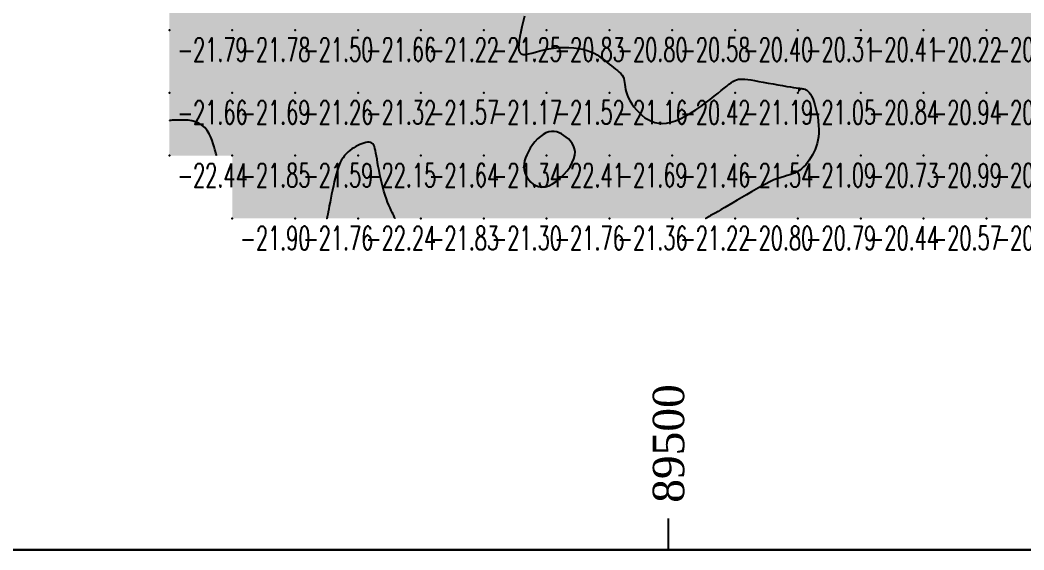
# Model space of a CAD drawing. Header units: millimetres. Extents: x 88261 to 90953, y 390274 to 392322.
# Drawn here: x 89396.5 to 89556.2, y 390274.5 to 390358.8 of the extents above; entities that cross this region are included whole.
import ezdxf
from ezdxf.enums import TextEntityAlignment as Align

# ---------------------------------------------------------------- set-up
doc = ezdxf.new("R2010")
doc.units = ezdxf.units.MM
doc.header["$LTSCALE"] = 25
for name, color, linetype in [('Carroyage(1)', 7, 'Continuous'), ('Carroyage(1)_Textes', 7, 'Continuous'), ('CN_03_00', 7, 'Continuous'), ('COTEAlt', 7, 'Continuous'), ('TN_COLORIAGE', 7, 'Continuous')]:
    doc.layers.add(name, color=color, linetype=linetype)
doc.styles.add('Simplex 1.0', font='Simplex.shx', dxfattribs={"width": 0.99, "height": 2.5})
doc.styles.get("Standard").update_dxf_attribs({"font": 'times.ttf'})

# ---------------------------------------------------------------- blocks, each defined once
blk = doc.blocks.new('COTE')
at = {"color": 0}
blk.add_point((0, 0), dxfattribs=at)
at = {"layer": 'COTEAlt'}
blk.add_attdef('ALT', text='', height=3.75, dxfattribs=at).set_placement((1.25, -1.25), align=Align.TOP_LEFT)

msp = doc.modelspace()

# ---------------------------------------------------------------- linework, layer by layer
at = {"elevation": 14.57}
msp.add_lwpolyline([(88260.96, 392322.08), (90951.88, 392322.08), (90951.88, 390274.46), (88260.96, 390274.46)], close=True, dxfattribs=at)
at = {"layer": 'Carroyage(1)'}
msp.add_line((89499.65, 390274.46), (89499.65, 390279.46), dxfattribs=at)
msp.add_lwpolyline([(88260.96, 390274.46), (90951.88, 390274.46), (90951.88, 392322.08), (88260.96, 392322.08)], close=True, dxfattribs=at)
at = {"layer": 'CN_03_00', "flags": 128}
for points, elevation in [([(89476.74, 390359.44), (89476.53, 390358.57), (89476.33, 390357.74), (89476.15, 390356.95), (89476, 390356.21), (89475.88, 390355.54), (89475.82, 390354.94), (89475.81, 390354.43), (89475.86, 390354), (89475.99, 390353.68), (89476.2, 390353.46), (89476.51, 390353.36), (89476.9, 390353.36), (89477.36, 390353.43), (89477.9, 390353.57), (89478.5, 390353.73), (89479.16, 390353.92), (89479.86, 390354.1), (89480.61, 390354.26), (89481.38, 390354.37), (89482.18, 390354.45), (89482.99, 390354.47), (89483.79, 390354.46), (89484.58, 390354.41), (89485.33, 390354.31), (89486.04, 390354.18), (89486.7, 390354), (89487.29, 390353.79), (89487.82, 390353.54), (89488.31, 390353.27), (89488.74, 390352.99), (89489.15, 390352.69), (89489.52, 390352.39), (89489.88, 390352.09), (89490.23, 390351.8), (89490.58, 390351.53), (89490.91, 390351.28), (89491.24, 390351.03), (89491.54, 390350.79), (89491.82, 390350.55), (89492.06, 390350.3), (89492.27, 390350.05), (89492.43, 390349.79), (89492.54, 390349.5), (89492.61, 390349.2), (89492.66, 390348.88), (89492.7, 390348.54), (89492.75, 390348.18), (89492.81, 390347.79), (89492.91, 390347.38), (89493.05, 390346.94), (89493.25, 390346.47), (89493.51, 390345.99), (89493.81, 390345.49), (89494.16, 390345), (89494.55, 390344.53), (89494.98, 390344.08), (89495.43, 390343.66), (89495.91, 390343.28), (89496.41, 390342.97), (89496.94, 390342.71), (89497.49, 390342.52), (89498.07, 390342.4), (89498.68, 390342.36), (89499.33, 390342.41), (89500.02, 390342.54), (89500.75, 390342.78), (89501.52, 390343.11), (89502.33, 390343.52), (89503.15, 390344), (89503.98, 390344.53), (89504.78, 390345.08), (89505.55, 390345.64), (89506.28, 390346.19), (89506.94, 390346.71), (89507.53, 390347.19), (89508.05, 390347.61), (89508.5, 390347.99), (89508.91, 390348.32), (89509.27, 390348.61), (89509.6, 390348.85), (89509.9, 390349.04), (89510.2, 390349.2), (89510.48, 390349.31), (89510.78, 390349.39), (89511.09, 390349.43), (89511.43, 390349.43), (89511.82, 390349.41), (89512.26, 390349.36), (89512.76, 390349.28), (89513.34, 390349.18), (89514.01, 390349.06), (89514.74, 390348.93), (89515.51, 390348.79), (89516.29, 390348.65), (89517.06, 390348.51), (89517.8, 390348.38), (89518.48, 390348.27), (89519.07, 390348.17), (89519.55, 390348.1), (89519.95, 390348.04), (89520.26, 390348), (89520.51, 390347.97), (89520.7, 390347.95), (89520.87, 390347.93), (89521.02, 390347.9), (89521.16, 390347.87), (89521.32, 390347.82), (89521.49, 390347.74), (89521.67, 390347.64), (89521.85, 390347.49), (89522.04, 390347.3), (89522.23, 390347.04), (89522.42, 390346.72), (89522.6, 390346.33), (89522.79, 390345.85), (89522.96, 390345.3), (89523.12, 390344.69), (89523.27, 390344.05), (89523.39, 390343.39), (89523.48, 390342.71), (89523.54, 390342.05), (89523.57, 390341.4), (89523.56, 390340.8), (89523.51, 390340.23), (89523.43, 390339.69), (89523.31, 390339.18), (89523.17, 390338.69), (89522.99, 390338.23), (89522.79, 390337.78), (89522.57, 390337.35), (89522.32, 390336.93), (89522.06, 390336.53), (89521.78, 390336.14), (89521.48, 390335.78), (89521.16, 390335.44), (89520.83, 390335.14), (89520.49, 390334.88), (89520.14, 390334.65), (89519.77, 390334.47), (89519.39, 390334.32), (89518.98, 390334.19), (89518.55, 390334.07), (89518.09, 390333.94), (89517.58, 390333.78), (89517.03, 390333.59), (89516.44, 390333.36), (89515.78, 390333.06), (89515.09, 390332.71), (89514.36, 390332.32), (89513.61, 390331.9), (89512.85, 390331.47), (89512.08, 390331.02), (89511.33, 390330.57), (89510.6, 390330.14), (89509.9, 390329.73), (89509.24, 390329.34), (89508.62, 390328.98), (89508.05, 390328.65), (89507.54, 390328.36), (89507.08, 390328.09), (89506.68, 390327.87), (89506.35, 390327.68), (89506.1, 390327.54), (89505.9, 390327.43), (89505.77, 390327.35), (89505.67, 390327.29), (89505.62, 390327.26), (89505.59, 390327.25), (89505.58, 390327.24), (89505.58, 390327.24)], -21), ([(89427.74, 390337.24), (89427.74, 390337.24), (89427.73, 390337.25), (89427.73, 390337.29), (89427.71, 390337.36), (89427.67, 390337.48), (89427.63, 390337.65), (89427.56, 390337.9), (89427.47, 390338.22), (89427.36, 390338.63), (89427.21, 390339.11), (89427.03, 390339.63), (89426.81, 390340.17), (89426.55, 390340.72), (89426.23, 390341.23), (89425.85, 390341.7), (89425.42, 390342.09), (89424.92, 390342.4), (89424.37, 390342.62), (89423.8, 390342.77), (89423.22, 390342.86), (89422.66, 390342.9), (89422.12, 390342.91), (89421.64, 390342.9), (89421.23, 390342.88), (89420.91, 390342.87), (89420.66, 390342.86), (89420.49, 390342.85), (89420.37, 390342.84), (89420.3, 390342.84), (89420.26, 390342.84), (89420.25, 390342.84), (89420.25, 390342.84)], -22), ([(89456.14, 390327.24), (89456.14, 390327.24), (89456.14, 390327.25), (89456.13, 390327.27), (89456.1, 390327.32), (89456.07, 390327.4), (89456.01, 390327.52), (89455.93, 390327.68), (89455.82, 390327.9), (89455.69, 390328.18), (89455.53, 390328.52), (89455.36, 390328.91), (89455.16, 390329.35), (89454.96, 390329.85), (89454.76, 390330.38), (89454.56, 390330.95), (89454.37, 390331.56), (89454.19, 390332.2), (89454.02, 390332.86), (89453.86, 390333.53), (89453.72, 390334.2), (89453.59, 390334.86), (89453.47, 390335.5), (89453.36, 390336.1), (89453.27, 390336.66), (89453.18, 390337.17), (89453.11, 390337.63), (89453.03, 390338.03), (89452.94, 390338.38), (89452.85, 390338.67), (89452.74, 390338.91), (89452.6, 390339.1), (89452.44, 390339.24), (89452.24, 390339.33), (89452.01, 390339.37), (89451.76, 390339.36), (89451.48, 390339.32), (89451.19, 390339.24), (89450.88, 390339.14), (89450.56, 390339.01), (89450.23, 390338.86), (89449.91, 390338.69), (89449.59, 390338.5), (89449.27, 390338.3), (89448.96, 390338.07), (89448.66, 390337.82), (89448.37, 390337.54), (89448.11, 390337.24), (89447.86, 390336.91), (89447.64, 390336.55), (89447.43, 390336.15), (89447.25, 390335.73), (89447.08, 390335.27), (89446.92, 390334.77), (89446.77, 390334.24), (89446.62, 390333.67), (89446.48, 390333.07), (89446.33, 390332.43), (89446.19, 390331.76), (89446.05, 390331.09), (89445.92, 390330.44), (89445.8, 390329.81), (89445.68, 390329.23), (89445.58, 390328.72), (89445.5, 390328.28), (89445.44, 390327.94), (89445.39, 390327.68), (89445.35, 390327.49), (89445.33, 390327.37), (89445.31, 390327.29), (89445.31, 390327.26), (89445.3, 390327.24), (89445.3, 390327.24)], -22)]:
    msp.add_lwpolyline(points, dxfattribs=dict(at, elevation=elevation))
at = {"layer": 'CN_03_00', "elevation": -22, "flags": 128}
msp.add_lwpolyline([(89477.43, 390333.36), (89477.74, 390333.01), (89478.11, 390332.7), (89478.53, 390332.46), (89478.98, 390332.3), (89479.48, 390332.23), (89480.02, 390332.27), (89480.59, 390332.43), (89481.19, 390332.73), (89481.8, 390333.14), (89482.41, 390333.64), (89482.99, 390334.22), (89483.51, 390334.84), (89483.98, 390335.48), (89484.35, 390336.12), (89484.61, 390336.74), (89484.76, 390337.31), (89484.79, 390337.84), (89484.72, 390338.33), (89484.56, 390338.78), (89484.34, 390339.18), (89484.06, 390339.55), (89483.74, 390339.89), (89483.39, 390340.19), (89483.02, 390340.46), (89482.65, 390340.7), (89482.26, 390340.88), (89481.86, 390341.02), (89481.45, 390341.09), (89481.03, 390341.09), (89480.6, 390341.02), (89480.16, 390340.86), (89479.71, 390340.61), (89479.27, 390340.28), (89478.83, 390339.89), (89478.41, 390339.44), (89478.02, 390338.95), (89477.66, 390338.44), (89477.35, 390337.92), (89477.09, 390337.39), (89476.89, 390336.88), (89476.75, 390336.39), (89476.67, 390335.91), (89476.66, 390335.44), (89476.7, 390334.99), (89476.79, 390334.56), (89476.95, 390334.14), (89477.16, 390333.74), (89477.43, 390333.36)], close=True, dxfattribs=at)
at = {"layer": 'TN_COLORIAGE', "color": 233}
for points in [[(89420.25, 390367.24, -21.39), (89420.25, 390357.24, -21.39), (89430.25, 390367.24, -21.39)], [(89420.25, 390357.24, -21.39), (89430.25, 390357.24, -21.39), (89430.25, 390367.24, -21.39)], [(89430.25, 390367.24, -21.62), (89430.25, 390357.24, -21.62), (89440.25, 390367.24, -21.62)], [(89430.25, 390357.24, -21.62), (89440.25, 390357.24, -21.62), (89440.25, 390367.24, -21.62)], [(89440.25, 390367.24, -21.8), (89440.25, 390357.24, -21.8), (89450.25, 390367.24, -21.8)], [(89440.25, 390357.24, -21.8), (89450.25, 390357.24, -21.8), (89450.25, 390367.24, -21.8)], [(89450.25, 390367.24, -21.17), (89450.25, 390357.24, -21.17), (89460.25, 390367.24, -21.17)], [(89450.25, 390357.24, -21.17), (89460.25, 390357.24, -21.17), (89460.25, 390367.24, -21.17)], [(89460.25, 390367.24, -21.34), (89460.25, 390357.24, -21.34), (89470.25, 390367.24, -21.34)], [(89460.25, 390357.24, -21.34), (89470.25, 390357.24, -21.34), (89470.25, 390367.24, -21.34)], [(89470.25, 390367.24, -21), (89478.7, 390367.24, -21), (89470.25, 390357.24, -21), (89478.27, 390365.26, -21)], [(89476.12, 390357.24, -21.25), (89478.27, 390365.26, -21.25), (89470.25, 390357.24, -21.25)], [(89420.25, 390357.24, -21.78), (89420.25, 390347.24, -21.78), (89430.25, 390357.24, -21.78)], [(89420.25, 390347.24, -21.78), (89430.25, 390347.24, -21.78), (89430.25, 390357.24, -21.78)], [(89430.25, 390347.24, -21.5), (89440.25, 390347.24, -21.5), (89440.25, 390357.24, -21.5)], [(89430.25, 390357.24, -21.5), (89430.25, 390347.24, -21.5), (89440.25, 390357.24, -21.5)], [(89440.25, 390357.24, -21.66), (89440.25, 390347.24, -21.66), (89450.25, 390357.24, -21.66)], [(89440.25, 390347.24, -21.66), (89450.25, 390347.24, -21.66), (89450.25, 390357.24, -21.66)], [(89450.25, 390357.24, -21.22), (89450.25, 390347.24, -21.22), (89460.25, 390357.24, -21.22)], [(89450.25, 390347.24, -21.22), (89460.25, 390347.24, -21.22), (89460.25, 390357.24, -21.22)], [(89460.25, 390357.24, -21.25), (89460.25, 390347.24, -21.25), (89470.25, 390357.24, -21.25)], [(89460.25, 390347.24, -21.25), (89470.25, 390347.24, -21.25), (89470.25, 390357.24, -21.25)], [(89470.25, 390357.24, -21), (89476.12, 390357.24, -21), (89470.25, 390347.24, -21), (89475.21, 390352.2, -21)], [(89480.25, 390347.24, -21), (89480.25, 390354.73, -21), (89470.25, 390347.24, -21), (89475.21, 390352.2, -21)], [(89487.42, 390354.42, -21.52), (89480.25, 390354.73, -21.52), (89480.25, 390347.24, -21.52)], [(89480.25, 390347.24, -21), (89487.42, 390354.42, -21), (89490.25, 390347.24, -21), (89490.25, 390351.61, -21)], [(89492.98, 390349.97, -21.16), (89490.25, 390351.61, -21.16), (89490.25, 390347.24, -21.16)], [(89492.41, 390347.24, -21.16), (89492.98, 390349.97, -21.16), (89490.25, 390347.24, -21.16)], [(89510.25, 390349.64, -21.19), (89507.79, 390347.24, -21.19), (89510.25, 390347.24, -21.19)], [(89512.39, 390349.38, -21.19), (89510.25, 390349.64, -21.19), (89510.25, 390347.24, -21.19)], [(89510.25, 390347.24, -21), (89512.39, 390349.38, -21), (89520.25, 390347.24, -21), (89520.25, 390347.91, -21)], [(89521.02, 390348.01, -21.05), (89522.65, 390347.24, -21.05), (89520.25, 390347.24, -21.05)], [(89520.25, 390347.91, -21.05), (89521.02, 390348.01, -21.05), (89520.25, 390347.24, -21.05)], [(89426.13, 390343.12, -21.66), (89420.25, 390342.84, -21.66), (89430.25, 390347.24, -21.66), (89420.25, 390347.24, -21.66)], [(89427.74, 390337.24, -21.69), (89426.13, 390343.12, -21.69), (89430.25, 390337.24, -21.69), (89430.25, 390347.24, -21.69)], [(89430.25, 390337.24, -21.26), (89440.25, 390337.24, -21.26), (89440.25, 390347.24, -21.26)], [(89430.25, 390347.24, -21.26), (89430.25, 390337.24, -21.26), (89440.25, 390347.24, -21.26)], [(89447.6, 390337.24, -21.32), (89450.25, 390339.03, -21.32), (89440.25, 390337.24, -21.32), (89450.25, 390347.24, -21.32)], [(89440.25, 390347.24, -21.32), (89440.25, 390337.24, -21.32), (89450.25, 390347.24, -21.32)], [(89452.81, 390339.8, -21.32), (89450.25, 390339.03, -21.32), (89460.25, 390347.24, -21.32), (89450.25, 390347.24, -21.32)], [(89453.14, 390337.24, -21.57), (89452.81, 390339.8, -21.57), (89460.25, 390337.24, -21.57), (89460.25, 390347.24, -21.57)], [(89460.25, 390347.24, -21.17), (89460.25, 390337.24, -21.17), (89470.25, 390347.24, -21.17)], [(89460.25, 390337.24, -21.17), (89470.25, 390337.24, -21.17), (89470.25, 390347.24, -21.17)], [(89480.25, 390341.85, -21.34), (89476.43, 390337.24, -21.34), (89480.25, 390347.24, -21.34), (89470.25, 390337.24, -21.34)], [(89470.25, 390347.24, -21.52), (89470.25, 390337.24, -21.52), (89480.25, 390347.24, -21.52)], [(89480.25, 390341.85, -21.16), (89483.53, 390340.52, -21.16), (89480.25, 390347.24, -21.16), (89490.25, 390347.24, -21.16)], [(89485.98, 390337.24, -21.16), (89483.53, 390340.52, -21.16), (89490.25, 390337.24, -21.16), (89490.25, 390347.24, -21.16)], [(89490.25, 390337.24, -21), (89495.71, 390342.7, -21), (89490.25, 390347.24, -21), (89492.41, 390347.24, -21)], [(89500.25, 390337.24, -21), (89500.25, 390341.68, -21), (89510.25, 390347.24, -21), (89507.79, 390347.24, -21)], [(89500.25, 390337.24, -21.19), (89510.25, 390337.24, -21.19), (89510.25, 390347.24, -21.19)], [(89510.25, 390347.24, -21.05), (89510.25, 390337.24, -21.05), (89520.25, 390347.24, -21.05)], [(89510.25, 390337.24, -21.05), (89520.25, 390337.24, -21.05), (89520.25, 390347.24, -21.05)], [(89520.25, 390337.24, -21), (89524, 390340.99, -21), (89520.25, 390347.24, -21), (89522.65, 390347.24, -21)], [(89490.25, 390337.24, -21), (89495.71, 390342.7, -21), (89500.25, 390337.24, -21), (89500.25, 390341.68, -21)], [(89522.79, 390337.24, -21.09), (89524, 390340.99, -21.09), (89520.25, 390337.24, -21.09)], [(89430.25, 390327.24, -21.59), (89440.25, 390327.24, -21.59), (89440.25, 390337.24, -21.59)], [(89430.25, 390337.24, -21.59), (89430.25, 390327.24, -21.59), (89440.25, 390337.24, -21.59)], [(89446.49, 390333.48, -21.59), (89447.6, 390337.24, -21.59), (89440.25, 390327.24, -21.59), (89440.25, 390337.24, -21.59)], [(89453.14, 390337.24, -21.64), (89454.23, 390331.22, -21.64), (89460.25, 390337.24, -21.64)], [(89456.14, 390327.24, -21.64), (89454.23, 390331.22, -21.64), (89460.25, 390327.24, -21.64), (89460.25, 390337.24, -21.64)], [(89460.25, 390337.24, -21.34), (89460.25, 390327.24, -21.34), (89470.25, 390337.24, -21.34)], [(89460.25, 390327.24, -21.34), (89470.25, 390327.24, -21.34), (89470.25, 390337.24, -21.34)], [(89476.43, 390337.24, -21.3), (89476.57, 390333.56, -21.3), (89470.25, 390337.24, -21.3), (89470.25, 390327.24, -21.3)], [(89480.25, 390327.24, -21.69), (89490.25, 390327.24, -21.69), (89490.25, 390337.24, -21.69)], [(89480.25, 390330.95, -21.69), (89485.98, 390337.24, -21.69), (89480.25, 390327.24, -21.69), (89490.25, 390337.24, -21.69)], [(89490.25, 390327.24, -21.46), (89500.25, 390327.24, -21.46), (89500.25, 390337.24, -21.46)], [(89490.25, 390337.24, -21.46), (89490.25, 390327.24, -21.46), (89500.25, 390337.24, -21.46)], [(89510.25, 390337.24, -21), (89510.25, 390329.89, -21), (89500.25, 390327.24, -21), (89505.58, 390327.24, -21)], [(89500.25, 390337.24, -21.54), (89500.25, 390327.24, -21.54), (89510.25, 390337.24, -21.54)], [(89510.25, 390337.24, -21), (89510.25, 390329.89, -21), (89520.25, 390337.24, -21), (89517.03, 390334.02, -21)], [(89520.25, 390334.16, -21.09), (89517.03, 390334.02, -21.09), (89520.25, 390337.24, -21.09)], [(89522.79, 390337.24, -21.09), (89520.25, 390334.16, -21.09), (89520.25, 390337.24, -21.09)], [(89446.49, 390333.48, -21.76), (89445.3, 390327.24, -21.76), (89440.25, 390327.24, -21.76)], [(89480.25, 390330.95, -21.3), (89476.57, 390333.56, -21.3), (89480.25, 390327.24, -21.3), (89470.25, 390327.24, -21.3)]]:
    msp.add_solid(points, dxfattribs=at)
at = {"layer": 'TN_COLORIAGE', "color": 223}
for points in [[(89478.27, 390365.26, -20.83), (89476.12, 390357.24, -20.83), (89480.25, 390367.24, -20.83), (89480.25, 390357.24, -20.83)], [(89481.65, 390367.24, -20.83), (89483.42, 390360.41, -20.83), (89480.25, 390367.24, -20.83), (89480.25, 390357.24, -20.83)], [(89497.19, 390367.24, -20.8), (89490.25, 390360.77, -20.8), (89500.25, 390367.24, -20.8), (89490.25, 390357.24, -20.8)], [(89490.25, 390357.24, -20.83), (89500.25, 390357.24, -20.83), (89500.25, 390367.24, -20.83)], [(89500.25, 390367.24, -20.62), (89500.25, 390357.24, -20.62), (89510.25, 390367.24, -20.62)], [(89500.25, 390357.24, -20.62), (89510.25, 390357.24, -20.62), (89510.25, 390367.24, -20.62)], [(89510.25, 390357.24, -20.58), (89520.25, 390357.24, -20.58), (89520.25, 390367.24, -20.58)], [(89510.25, 390367.24, -20.58), (89510.25, 390357.24, -20.58), (89520.25, 390367.24, -20.58)], [(89520.25, 390357.24, -20.78), (89530.25, 390357.24, -20.78), (89530.25, 390367.24, -20.78)], [(89520.25, 390367.24, -20.78), (89520.25, 390357.24, -20.78), (89530.25, 390367.24, -20.78)], [(89530.25, 390367.24, -20.22), (89530.25, 390357.24, -20.22), (89540.25, 390367.24, -20.22)], [(89530.25, 390357.24, -20.22), (89540.25, 390357.24, -20.22), (89540.25, 390367.24, -20.22)], [(89540.25, 390357.24, -20.13), (89550.25, 390357.24, -20.13), (89550.25, 390367.24, -20.13)], [(89540.25, 390367.24, -20.13), (89540.25, 390357.24, -20.13), (89550.25, 390367.24, -20.13)], [(89550.25, 390367.24, -20.26), (89550.25, 390357.24, -20.26), (89560.25, 390367.24, -20.26)], [(89550.25, 390357.24, -20.26), (89560.25, 390357.24, -20.26), (89560.25, 390367.24, -20.26)], [(89483.42, 390360.41, -20.8), (89490.25, 390360.77, -20.8), (89480.25, 390357.24, -20.8), (89490.25, 390357.24, -20.8)], [(89475.21, 390352.2, -20.83), (89480.25, 390354.73, -20.83), (89480.25, 390357.24, -20.83)], [(89475.21, 390352.2, -20.83), (89476.12, 390357.24, -20.83), (89480.25, 390357.24, -20.83)], [(89480.25, 390354.73, -20.8), (89487.42, 390354.42, -20.8), (89480.25, 390357.24, -20.8), (89490.25, 390357.24, -20.8)], [(89490.25, 390351.61, -20.8), (89487.42, 390354.42, -20.8), (89490.25, 390357.24, -20.8)], [(89490.25, 390351.61, -20.58), (89492.98, 390349.97, -20.58), (89490.25, 390357.24, -20.58), (89500.25, 390357.24, -20.58)], [(89492.98, 390349.97, -20.42), (89492.41, 390347.24, -20.42), (89500.25, 390357.24, -20.42), (89500.25, 390347.24, -20.42)], [(89507.79, 390347.24, -20.4), (89510.25, 390349.64, -20.4), (89500.25, 390347.24, -20.4), (89510.25, 390357.24, -20.4)], [(89500.25, 390357.24, -20.4), (89500.25, 390347.24, -20.4), (89510.25, 390357.24, -20.4)], [(89510.25, 390349.64, -20.31), (89512.39, 390349.38, -20.31), (89510.25, 390357.24, -20.31), (89520.25, 390357.24, -20.31)], [(89520.25, 390347.91, -20.31), (89512.39, 390349.38, -20.31), (89520.25, 390357.24, -20.31)], [(89521.02, 390348.01, -20.31), (89520.25, 390347.91, -20.31), (89530.25, 390357.24, -20.31), (89520.25, 390357.24, -20.31)], [(89522.65, 390347.24, -20.41), (89521.02, 390348.01, -20.41), (89530.25, 390347.24, -20.41), (89530.25, 390357.24, -20.41)], [(89530.25, 390347.24, -20.22), (89540.25, 390347.24, -20.22), (89540.25, 390357.24, -20.22)], [(89530.25, 390357.24, -20.22), (89530.25, 390347.24, -20.22), (89540.25, 390357.24, -20.22)], [(89540.25, 390347.24, -20.13), (89550.25, 390347.24, -20.13), (89550.25, 390357.24, -20.13)], [(89540.25, 390357.24, -20.13), (89540.25, 390347.24, -20.13), (89550.25, 390357.24, -20.13)], [(89550.25, 390347.24, -20.5), (89560.25, 390347.24, -20.5), (89560.25, 390357.24, -20.5)], [(89550.25, 390357.24, -20.5), (89550.25, 390347.24, -20.5), (89560.25, 390357.24, -20.5)], [(89492.41, 390347.24, -20.42), (89495.71, 390342.7, -20.42), (89500.25, 390347.24, -20.42)], [(89500.25, 390341.68, -20.42), (89495.71, 390342.7, -20.42), (89500.25, 390347.24, -20.42)], [(89507.79, 390347.24, -20.42), (89500.25, 390341.68, -20.42), (89500.25, 390347.24, -20.42)], [(89522.65, 390347.24, -20.84), (89524, 390340.99, -20.84), (89530.25, 390347.24, -20.84)], [(89524, 390340.99, -20.73), (89522.79, 390337.24, -20.73), (89530.25, 390347.24, -20.73), (89530.25, 390337.24, -20.73)], [(89530.25, 390337.24, -20.94), (89540.25, 390337.24, -20.94), (89540.25, 390347.24, -20.94)], [(89530.25, 390347.24, -20.94), (89530.25, 390337.24, -20.94), (89540.25, 390347.24, -20.94)], [(89540.25, 390337.24, -20.25), (89550.25, 390337.24, -20.25), (89550.25, 390347.24, -20.25)], [(89540.25, 390347.24, -20.25), (89540.25, 390337.24, -20.25), (89550.25, 390347.24, -20.25)], [(89550.25, 390337.24, -20.96), (89560.25, 390337.24, -20.96), (89560.25, 390347.24, -20.96)], [(89550.25, 390347.24, -20.96), (89550.25, 390337.24, -20.96), (89560.25, 390347.24, -20.96)], [(89520.25, 390327.24, -20.73), (89530.25, 390327.24, -20.73), (89530.25, 390337.24, -20.73)], [(89520.25, 390334.16, -20.73), (89522.79, 390337.24, -20.73), (89520.25, 390327.24, -20.73), (89530.25, 390337.24, -20.73)], [(89530.25, 390327.24, -20.99), (89540.25, 390327.24, -20.99), (89540.25, 390337.24, -20.99)], [(89530.25, 390337.24, -20.99), (89530.25, 390327.24, -20.99), (89540.25, 390337.24, -20.99)], [(89540.25, 390327.24, -20.38), (89550.25, 390327.24, -20.38), (89550.25, 390337.24, -20.38)], [(89540.25, 390337.24, -20.38), (89540.25, 390327.24, -20.38), (89550.25, 390337.24, -20.38)], [(89550.25, 390327.24, -20.42), (89560.25, 390327.24, -20.42), (89560.25, 390337.24, -20.42)], [(89550.25, 390337.24, -20.42), (89550.25, 390327.24, -20.42), (89560.25, 390337.24, -20.42)], [(89517.03, 390334.02, -20.79), (89520.25, 390334.16, -20.79), (89510.25, 390327.24, -20.79), (89520.25, 390327.24, -20.79)], [(89517.03, 390334.02, -20.8), (89510.25, 390329.89, -20.8), (89510.25, 390327.24, -20.8)], [(89505.58, 390327.24, -20.8), (89510.25, 390329.89, -20.8), (89510.25, 390327.24, -20.8)]]:
    msp.add_solid(points, dxfattribs=at)
at = {"layer": 'TN_COLORIAGE', "color": 243}
for points in [[(89420.25, 390342.84, -22.44), (89426.13, 390343.12, -22.44), (89420.25, 390337.24, -22.44)], [(89426.13, 390343.12, -22.44), (89427.74, 390337.24, -22.44), (89420.25, 390337.24, -22.44)], [(89476.43, 390337.24, -22.41), (89480.25, 390341.85, -22.41), (89480.25, 390337.24, -22.41)], [(89483.53, 390340.52, -22.41), (89480.25, 390341.85, -22.41), (89480.25, 390337.24, -22.41)], [(89450.25, 390339.03, -22.15), (89452.81, 390339.8, -22.15), (89450.25, 390337.24, -22.15)], [(89452.81, 390339.8, -22.15), (89453.14, 390337.24, -22.15), (89450.25, 390337.24, -22.15)], [(89483.53, 390340.52, -22.41), (89485.98, 390337.24, -22.41), (89480.25, 390337.24, -22.41)], [(89450.25, 390339.03, -22.15), (89447.6, 390337.24, -22.15), (89450.25, 390337.24, -22.15)], [(89450.25, 390327.24, -22), (89445.3, 390327.24, -22), (89450.25, 390337.24, -22), (89446.49, 390333.48, -22)], [(89447.6, 390337.24, -22.15), (89446.49, 390333.48, -22.15), (89450.25, 390337.24, -22.15)], [(89450.25, 390327.24, -22), (89454.23, 390331.22, -22), (89450.25, 390337.24, -22), (89453.14, 390337.24, -22)], [(89476.57, 390333.56, -22.41), (89476.43, 390337.24, -22.41), (89480.25, 390337.24, -22.41)], [(89476.57, 390333.56, -22.41), (89480.25, 390330.95, -22.41), (89480.25, 390337.24, -22.41)], [(89485.98, 390337.24, -22.41), (89480.25, 390330.95, -22.41), (89480.25, 390337.24, -22.41)], [(89454.23, 390331.22, -22.24), (89456.14, 390327.24, -22.24), (89450.25, 390327.24, -22.24)]]:
    msp.add_solid(points, dxfattribs=at)

# ---------------------------------------------------------------- block references
at = {"layer": 'COTEAlt'}
ref = msp.add_blockref('COTE', (89420.25, 390357.24), dxfattribs=at)
ref.add_attrib('ALT', '-21.79', dxfattribs={"height": 3.75, "style": 'Simplex 1.0', "width": 0.6}).set_placement((89421.5, 390355.99), align=Align.TOP_LEFT)
ref = msp.add_blockref('COTE', (89430.25, 390357.24), dxfattribs=at)
ref.add_attrib('ALT', '-21.78', dxfattribs={"height": 3.75, "style": 'Simplex 1.0', "width": 0.6}).set_placement((89431.5, 390355.99), align=Align.TOP_LEFT)
ref = msp.add_blockref('COTE', (89440.25, 390357.24), dxfattribs=at)
ref.add_attrib('ALT', '-21.50', dxfattribs={"height": 3.75, "style": 'Simplex 1.0', "width": 0.6}).set_placement((89441.5, 390355.99), align=Align.TOP_LEFT)
ref = msp.add_blockref('COTE', (89450.25, 390357.24), dxfattribs=at)
ref.add_attrib('ALT', '-21.66', dxfattribs={"height": 3.75, "style": 'Simplex 1.0', "width": 0.6}).set_placement((89451.5, 390355.99), align=Align.TOP_LEFT)
ref = msp.add_blockref('COTE', (89460.25, 390357.24), dxfattribs=at)
ref.add_attrib('ALT', '-21.22', dxfattribs={"height": 3.75, "style": 'Simplex 1.0', "width": 0.6}).set_placement((89461.5, 390355.99), align=Align.TOP_LEFT)
ref = msp.add_blockref('COTE', (89470.25, 390357.24), dxfattribs=at)
ref.add_attrib('ALT', '-21.25', dxfattribs={"height": 3.75, "style": 'Simplex 1.0', "width": 0.6}).set_placement((89471.5, 390355.99), align=Align.TOP_LEFT)
ref = msp.add_blockref('COTE', (89480.25, 390357.24), dxfattribs=at)
ref.add_attrib('ALT', '-20.83', dxfattribs={"height": 3.75, "style": 'Simplex 1.0', "width": 0.6}).set_placement((89481.5, 390355.99), align=Align.TOP_LEFT)
ref = msp.add_blockref('COTE', (89490.25, 390357.24), dxfattribs=at)
ref.add_attrib('ALT', '-20.80', dxfattribs={"height": 3.75, "style": 'Simplex 1.0', "width": 0.6}).set_placement((89491.5, 390355.99), align=Align.TOP_LEFT)
ref = msp.add_blockref('COTE', (89500.25, 390357.24), dxfattribs=at)
ref.add_attrib('ALT', '-20.58', dxfattribs={"height": 3.75, "style": 'Simplex 1.0', "width": 0.6}).set_placement((89501.5, 390355.99), align=Align.TOP_LEFT)
ref = msp.add_blockref('COTE', (89510.25, 390357.24), dxfattribs=at)
ref.add_attrib('ALT', '-20.40', dxfattribs={"height": 3.75, "style": 'Simplex 1.0', "width": 0.6}).set_placement((89511.5, 390355.99), align=Align.TOP_LEFT)
ref = msp.add_blockref('COTE', (89520.25, 390357.24), dxfattribs=at)
ref.add_attrib('ALT', '-20.31', dxfattribs={"height": 3.75, "style": 'Simplex 1.0', "width": 0.6}).set_placement((89521.5, 390355.99), align=Align.TOP_LEFT)
ref = msp.add_blockref('COTE', (89530.25, 390357.24), dxfattribs=at)
ref.add_attrib('ALT', '-20.41', dxfattribs={"height": 3.75, "style": 'Simplex 1.0', "width": 0.6}).set_placement((89531.5, 390355.99), align=Align.TOP_LEFT)
ref = msp.add_blockref('COTE', (89540.25, 390357.24), dxfattribs=at)
ref.add_attrib('ALT', '-20.22', dxfattribs={"height": 3.75, "style": 'Simplex 1.0', "width": 0.6}).set_placement((89541.5, 390355.99), align=Align.TOP_LEFT)
ref = msp.add_blockref('COTE', (89550.25, 390357.24), dxfattribs=at)
ref.add_attrib('ALT', '-20.13', dxfattribs={"height": 3.75, "style": 'Simplex 1.0', "width": 0.6}).set_placement((89551.5, 390355.99), align=Align.TOP_LEFT)
ref = msp.add_blockref('COTE', (89420.25, 390347.24), dxfattribs=at)
ref.add_attrib('ALT', '-21.66', dxfattribs={"height": 3.75, "style": 'Simplex 1.0', "width": 0.6}).set_placement((89421.5, 390345.99), align=Align.TOP_LEFT)
ref = msp.add_blockref('COTE', (89430.25, 390347.24), dxfattribs=at)
ref.add_attrib('ALT', '-21.69', dxfattribs={"height": 3.75, "style": 'Simplex 1.0', "width": 0.6}).set_placement((89431.5, 390345.99), align=Align.TOP_LEFT)
ref = msp.add_blockref('COTE', (89440.25, 390347.24), dxfattribs=at)
ref.add_attrib('ALT', '-21.26', dxfattribs={"height": 3.75, "style": 'Simplex 1.0', "width": 0.6}).set_placement((89441.5, 390345.99), align=Align.TOP_LEFT)
ref = msp.add_blockref('COTE', (89450.25, 390347.24), dxfattribs=at)
ref.add_attrib('ALT', '-21.32', dxfattribs={"height": 3.75, "style": 'Simplex 1.0', "width": 0.6}).set_placement((89451.5, 390345.99), align=Align.TOP_LEFT)
ref = msp.add_blockref('COTE', (89460.25, 390347.24), dxfattribs=at)
ref.add_attrib('ALT', '-21.57', dxfattribs={"height": 3.75, "style": 'Simplex 1.0', "width": 0.6}).set_placement((89461.5, 390345.99), align=Align.TOP_LEFT)
ref = msp.add_blockref('COTE', (89470.25, 390347.24), dxfattribs=at)
ref.add_attrib('ALT', '-21.17', dxfattribs={"height": 3.75, "style": 'Simplex 1.0', "width": 0.6}).set_placement((89471.5, 390345.99), align=Align.TOP_LEFT)
ref = msp.add_blockref('COTE', (89480.25, 390347.24), dxfattribs=at)
ref.add_attrib('ALT', '-21.52', dxfattribs={"height": 3.75, "style": 'Simplex 1.0', "width": 0.6}).set_placement((89481.5, 390345.99), align=Align.TOP_LEFT)
ref = msp.add_blockref('COTE', (89490.25, 390347.24), dxfattribs=at)
ref.add_attrib('ALT', '-21.16', dxfattribs={"height": 3.75, "style": 'Simplex 1.0', "width": 0.6}).set_placement((89491.5, 390345.99), align=Align.TOP_LEFT)
ref = msp.add_blockref('COTE', (89500.25, 390347.24), dxfattribs=at)
ref.add_attrib('ALT', '-20.42', dxfattribs={"height": 3.75, "style": 'Simplex 1.0', "width": 0.6}).set_placement((89501.5, 390345.99), align=Align.TOP_LEFT)
ref = msp.add_blockref('COTE', (89510.25, 390347.24), dxfattribs=at)
ref.add_attrib('ALT', '-21.19', dxfattribs={"height": 3.75, "style": 'Simplex 1.0', "width": 0.6}).set_placement((89511.5, 390345.99), align=Align.TOP_LEFT)
ref = msp.add_blockref('COTE', (89520.25, 390347.24), dxfattribs=at)
ref.add_attrib('ALT', '-21.05', dxfattribs={"height": 3.75, "style": 'Simplex 1.0', "width": 0.6}).set_placement((89521.5, 390345.99), align=Align.TOP_LEFT)
ref = msp.add_blockref('COTE', (89530.25, 390347.24), dxfattribs=at)
ref.add_attrib('ALT', '-20.84', dxfattribs={"height": 3.75, "style": 'Simplex 1.0', "width": 0.6}).set_placement((89531.5, 390345.99), align=Align.TOP_LEFT)
ref = msp.add_blockref('COTE', (89540.25, 390347.24), dxfattribs=at)
ref.add_attrib('ALT', '-20.94', dxfattribs={"height": 3.75, "style": 'Simplex 1.0', "width": 0.6}).set_placement((89541.5, 390345.99), align=Align.TOP_LEFT)
ref = msp.add_blockref('COTE', (89550.25, 390347.24), dxfattribs=at)
ref.add_attrib('ALT', '-20.25', dxfattribs={"height": 3.75, "style": 'Simplex 1.0', "width": 0.6}).set_placement((89551.5, 390345.99), align=Align.TOP_LEFT)
ref = msp.add_blockref('COTE', (89420.25, 390337.24), dxfattribs=at)
ref.add_attrib('ALT', '-22.44', dxfattribs={"height": 3.75, "style": 'Simplex 1.0', "width": 0.6}).set_placement((89421.5, 390335.99), align=Align.TOP_LEFT)
ref = msp.add_blockref('COTE', (89430.25, 390337.24), dxfattribs=at)
ref.add_attrib('ALT', '-21.85', dxfattribs={"height": 3.75, "style": 'Simplex 1.0', "width": 0.6}).set_placement((89431.5, 390335.99), align=Align.TOP_LEFT)
ref = msp.add_blockref('COTE', (89440.25, 390337.24), dxfattribs=at)
ref.add_attrib('ALT', '-21.59', dxfattribs={"height": 3.75, "style": 'Simplex 1.0', "width": 0.6}).set_placement((89441.5, 390335.99), align=Align.TOP_LEFT)
ref = msp.add_blockref('COTE', (89450.25, 390337.24), dxfattribs=at)
ref.add_attrib('ALT', '-22.15', dxfattribs={"height": 3.75, "style": 'Simplex 1.0', "width": 0.6}).set_placement((89451.5, 390335.99), align=Align.TOP_LEFT)
ref = msp.add_blockref('COTE', (89460.25, 390337.24), dxfattribs=at)
ref.add_attrib('ALT', '-21.64', dxfattribs={"height": 3.75, "style": 'Simplex 1.0', "width": 0.6}).set_placement((89461.5, 390335.99), align=Align.TOP_LEFT)
ref = msp.add_blockref('COTE', (89470.25, 390337.24), dxfattribs=at)
ref.add_attrib('ALT', '-21.34', dxfattribs={"height": 3.75, "style": 'Simplex 1.0', "width": 0.6}).set_placement((89471.5, 390335.99), align=Align.TOP_LEFT)
ref = msp.add_blockref('COTE', (89480.25, 390337.24), dxfattribs=at)
ref.add_attrib('ALT', '-22.41', dxfattribs={"height": 3.75, "style": 'Simplex 1.0', "width": 0.6}).set_placement((89481.5, 390335.99), align=Align.TOP_LEFT)
ref = msp.add_blockref('COTE', (89490.25, 390337.24), dxfattribs=at)
ref.add_attrib('ALT', '-21.69', dxfattribs={"height": 3.75, "style": 'Simplex 1.0', "width": 0.6}).set_placement((89491.5, 390335.99), align=Align.TOP_LEFT)
ref = msp.add_blockref('COTE', (89500.25, 390337.24), dxfattribs=at)
ref.add_attrib('ALT', '-21.46', dxfattribs={"height": 3.75, "style": 'Simplex 1.0', "width": 0.6}).set_placement((89501.5, 390335.99), align=Align.TOP_LEFT)
ref = msp.add_blockref('COTE', (89510.25, 390337.24), dxfattribs=at)
ref.add_attrib('ALT', '-21.54', dxfattribs={"height": 3.75, "style": 'Simplex 1.0', "width": 0.6}).set_placement((89511.5, 390335.99), align=Align.TOP_LEFT)
ref = msp.add_blockref('COTE', (89520.25, 390337.24), dxfattribs=at)
ref.add_attrib('ALT', '-21.09', dxfattribs={"height": 3.75, "style": 'Simplex 1.0', "width": 0.6}).set_placement((89521.5, 390335.99), align=Align.TOP_LEFT)
ref = msp.add_blockref('COTE', (89530.25, 390337.24), dxfattribs=at)
ref.add_attrib('ALT', '-20.73', dxfattribs={"height": 3.75, "style": 'Simplex 1.0', "width": 0.6}).set_placement((89531.5, 390335.99), align=Align.TOP_LEFT)
ref = msp.add_blockref('COTE', (89540.25, 390337.24), dxfattribs=at)
ref.add_attrib('ALT', '-20.99', dxfattribs={"height": 3.75, "style": 'Simplex 1.0', "width": 0.6}).set_placement((89541.5, 390335.99), align=Align.TOP_LEFT)
ref = msp.add_blockref('COTE', (89550.25, 390337.24), dxfattribs=at)
ref.add_attrib('ALT', '-20.38', dxfattribs={"height": 3.75, "style": 'Simplex 1.0', "width": 0.6}).set_placement((89551.5, 390335.99), align=Align.TOP_LEFT)
ref = msp.add_blockref('COTE', (89430.25, 390327.24), dxfattribs=at)
ref.add_attrib('ALT', '-21.90', dxfattribs={"height": 3.75, "style": 'Simplex 1.0', "width": 0.6}).set_placement((89431.5, 390325.99), align=Align.TOP_LEFT)
ref = msp.add_blockref('COTE', (89440.25, 390327.24), dxfattribs=at)
ref.add_attrib('ALT', '-21.76', dxfattribs={"height": 3.75, "style": 'Simplex 1.0', "width": 0.6}).set_placement((89441.5, 390325.99), align=Align.TOP_LEFT)
ref = msp.add_blockref('COTE', (89450.25, 390327.24), dxfattribs=at)
ref.add_attrib('ALT', '-22.24', dxfattribs={"height": 3.75, "style": 'Simplex 1.0', "width": 0.6}).set_placement((89451.5, 390325.99), align=Align.TOP_LEFT)
ref = msp.add_blockref('COTE', (89460.25, 390327.24), dxfattribs=at)
ref.add_attrib('ALT', '-21.83', dxfattribs={"height": 3.75, "style": 'Simplex 1.0', "width": 0.6}).set_placement((89461.5, 390325.99), align=Align.TOP_LEFT)
ref = msp.add_blockref('COTE', (89470.25, 390327.24), dxfattribs=at)
ref.add_attrib('ALT', '-21.30', dxfattribs={"height": 3.75, "style": 'Simplex 1.0', "width": 0.6}).set_placement((89471.5, 390325.99), align=Align.TOP_LEFT)
ref = msp.add_blockref('COTE', (89480.25, 390327.24), dxfattribs=at)
ref.add_attrib('ALT', '-21.76', dxfattribs={"height": 3.75, "style": 'Simplex 1.0', "width": 0.6}).set_placement((89481.5, 390325.99), align=Align.TOP_LEFT)
ref = msp.add_blockref('COTE', (89490.25, 390327.24), dxfattribs=at)
ref.add_attrib('ALT', '-21.36', dxfattribs={"height": 3.75, "style": 'Simplex 1.0', "width": 0.6}).set_placement((89491.5, 390325.99), align=Align.TOP_LEFT)
ref = msp.add_blockref('COTE', (89500.25, 390327.24), dxfattribs=at)
ref.add_attrib('ALT', '-21.22', dxfattribs={"height": 3.75, "style": 'Simplex 1.0', "width": 0.6}).set_placement((89501.5, 390325.99), align=Align.TOP_LEFT)
ref = msp.add_blockref('COTE', (89510.25, 390327.24), dxfattribs=at)
ref.add_attrib('ALT', '-20.80', dxfattribs={"height": 3.75, "style": 'Simplex 1.0', "width": 0.6}).set_placement((89511.5, 390325.99), align=Align.TOP_LEFT)
ref = msp.add_blockref('COTE', (89520.25, 390327.24), dxfattribs=at)
ref.add_attrib('ALT', '-20.79', dxfattribs={"height": 3.75, "style": 'Simplex 1.0', "width": 0.6}).set_placement((89521.5, 390325.99), align=Align.TOP_LEFT)
ref = msp.add_blockref('COTE', (89530.25, 390327.24), dxfattribs=at)
ref.add_attrib('ALT', '-20.44', dxfattribs={"height": 3.75, "style": 'Simplex 1.0', "width": 0.6}).set_placement((89531.5, 390325.99), align=Align.TOP_LEFT)
ref = msp.add_blockref('COTE', (89540.25, 390327.24), dxfattribs=at)
ref.add_attrib('ALT', '-20.57', dxfattribs={"height": 3.75, "style": 'Simplex 1.0', "width": 0.6}).set_placement((89541.5, 390325.99), align=Align.TOP_LEFT)
ref = msp.add_blockref('COTE', (89550.25, 390327.24), dxfattribs=at)
ref.add_attrib('ALT', '-20.44', dxfattribs={"height": 3.75, "style": 'Simplex 1.0', "width": 0.6}).set_placement((89551.5, 390325.99), align=Align.TOP_LEFT)

# ---------------------------------------------------------------- texts
at = {"layer": 'Carroyage(1)_Textes'}
msp.add_text('89500', height=5, rotation=90, dxfattribs=at).set_placement((89502.15, 390281.96))

doc.saveas('drawing.dxf')
